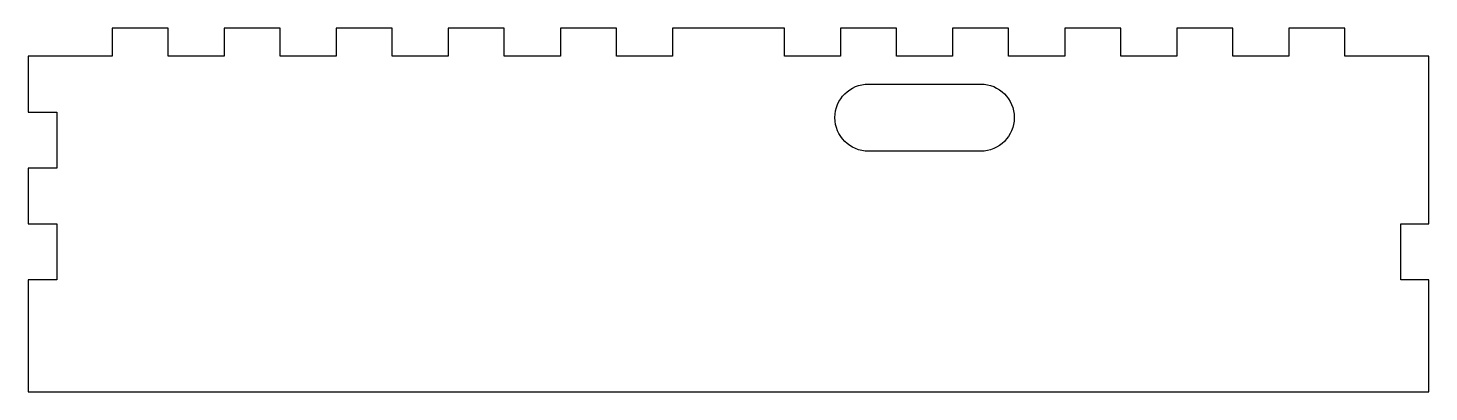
# Model space of a CAD drawing. Header units: millimetres. Extents: x -250 to 0, y -65 to 0.
import ezdxf

# ---------------------------------------------------------------- set-up
doc = ezdxf.new("R2010")
doc.units = ezdxf.units.MM
doc.layers.get('0').update_dxf_attribs({"linetype": 'CONTINUOUS'})

msp = doc.modelspace()

# ---------------------------------------------------------------- linework, layer by layer
msp.add_lwpolyline([(-225, 0), (-235, 0), (-235, -5), (-250, -5), (-250, -15), (-244.87, -15), (-244.87, -25), (-250, -25), (-250, -35), (-244.87, -35), (-244.87, -45), (-250, -45), (-250, -65), (0.01, -65), (0.01, -45), (-4.99, -45), (-4.99, -35), (0, -35), (0, -5), (-15, -5), (-15, 0), (-25, 0), (-25, -5), (-35, -5), (-35, 0), (-45, 0), (-45, -5), (-55, -5), (-55, 0), (-65, 0), (-65, -5), (-75, -5), (-75, 0), (-85, 0), (-85, -5), (-95, -5), (-95, 0), (-105, 0), (-105, -5), (-115, -5), (-115, 0), (-135, 0), (-135, -5), (-145, -5), (-145, 0), (-155, 0), (-155, -5), (-165, -5), (-165, 0), (-175, 0), (-175, -5), (-185, -5), (-185, 0), (-195, 0), (-195, -5), (-205, -5), (-205, 0), (-215, 0), (-215, -5), (-225, -5)], close=True)
msp.add_lwpolyline([(-100, -10), (-80, -10, -1), (-80, -22), (-100, -22, -1)], format="xyb", close=True)

doc.saveas('drawing.dxf')
